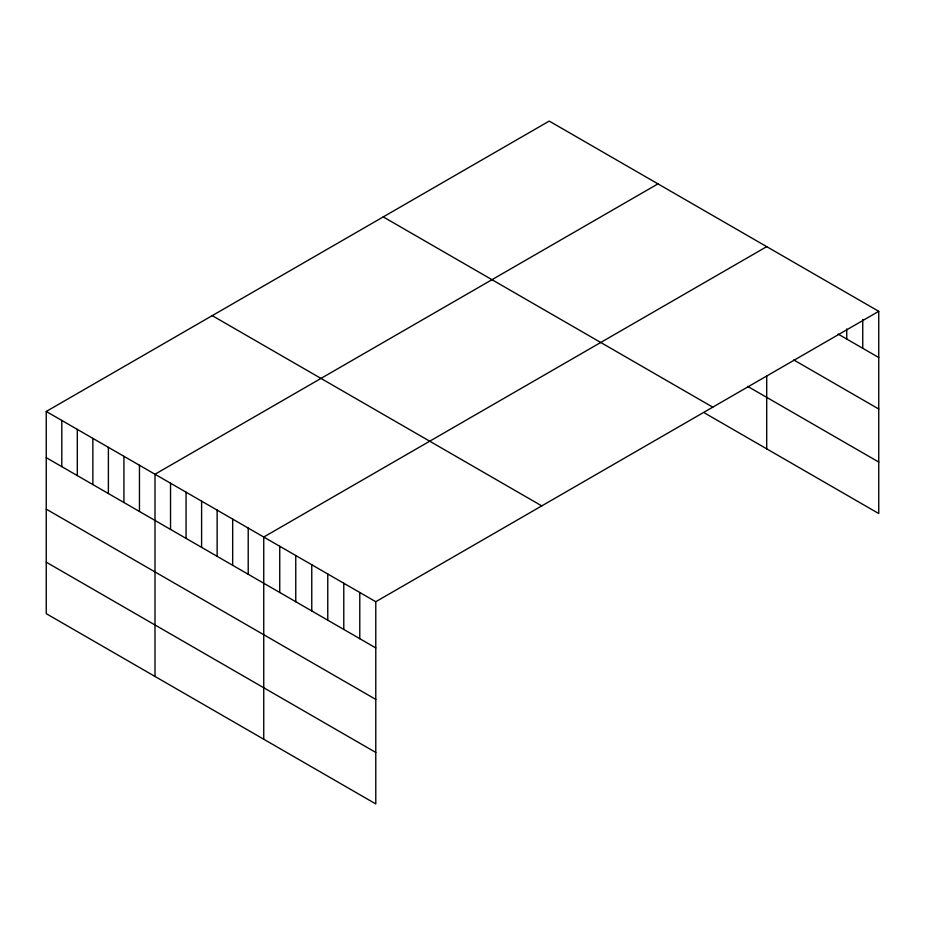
<?xml version="1.0" encoding="UTF-8"?>
<svg xmlns="http://www.w3.org/2000/svg" width="925" height="925" viewBox="0 0 925 925"><rect width="100%" height="100%" fill="white"/><g stroke="black" fill="none" stroke-linecap="round" stroke-linejoin="round"><path stroke-width="1.39" d="M878.75 311.332L375.781 601.724L375.781 803.918L46.25 613.668L46.25 411.463L549.219 121.082L878.75 311.332L878.75 513.537L704.572 412.978M657.964 183.867L154.995 474.248L154.995 676.452M766.709 246.651L263.741 537.032L263.741 739.237M838.119 334.075L878.75 357.536M793.8 359.964L878.75 409.012M747.585 386.326L878.75 462.061M383.239 216.901L712.77 407.162M212.23 315.633L541.761 505.894M46.25 411.463L375.781 601.724M46.25 457.667L375.781 647.916M46.25 509.143L375.781 699.404M46.25 562.18L375.781 752.441M862.747 319.414L862.747 348.297M846.733 328.942L846.733 339.047M766.709 375.608L766.709 448.845M359.779 592.474L359.779 638.678M343.776 583.236L343.776 629.439M327.762 573.997L327.762 620.189M311.76 564.759L311.76 610.951M295.757 555.509L295.757 601.712M279.743 546.27L279.743 592.474M248.212 528.059L248.212 574.263M232.672 519.098L232.672 565.291M217.132 510.126L217.132 556.318M201.604 501.153L201.604 547.357M186.064 492.181L186.064 538.385M170.535 483.22L170.535 529.412M139.455 465.275L139.455 511.479M123.927 456.314L123.927 502.506M108.387 447.342L108.387 493.545M92.858 438.369L92.858 484.573M77.318 429.408L77.318 475.6M61.79 420.436L61.79 466.628"/></g></svg>
